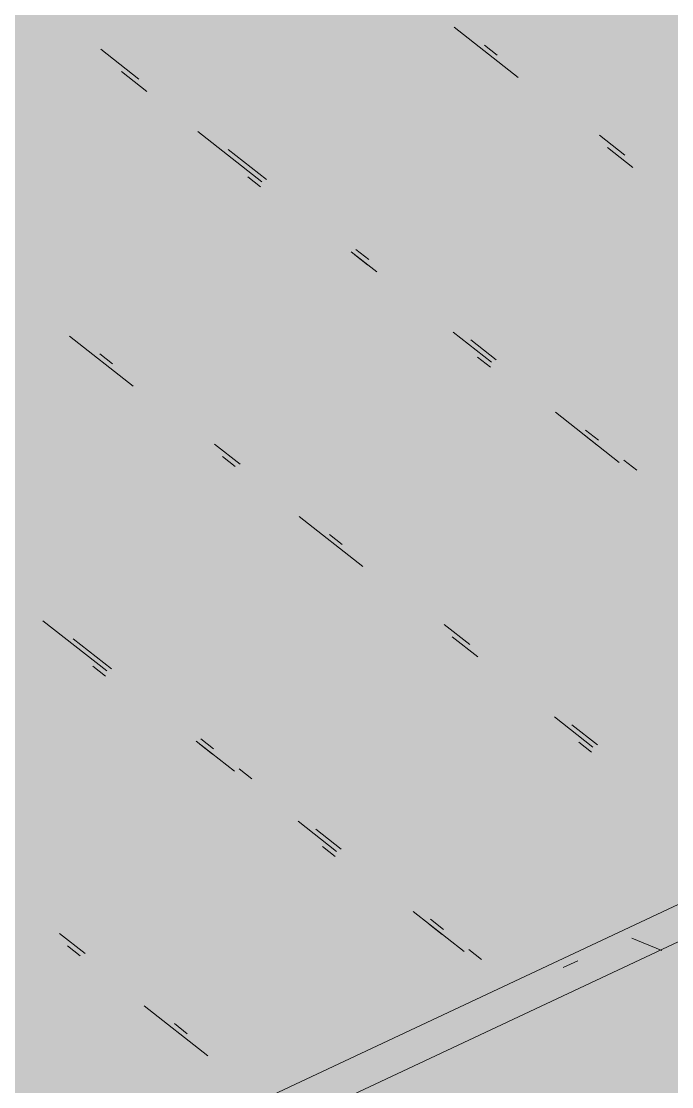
# Model space of a CAD drawing. Header units: millimetres. Extents: x 5 to 1315, y 5 to 292.
# Drawn here: x 1207.782 to 1209.481, y 84.62 to 87.401 of the extents above; entities that cross this region are included whole.
import ezdxf

# ---------------------------------------------------------------- set-up
doc = ezdxf.new("R2010")
doc.units = ezdxf.units.MM
doc.layers.add('EXISTING', color=7, linetype='Continuous')
doc.layers.add('IMAGES', color=7, linetype='Continuous')

# ---------------------------------------------------------------- blocks, each defined once
blk = doc.blocks.new('SHEET_03')
at = {"layer": 'EXISTING', "color": 250, "lineweight": 9}
for p, q in [((308.9128, 87.3853), (309.0794, 87.2545)), ((309.0252, 87.3127), (308.9919, 87.3388)), ((308.0896, 87.2496), (307.9896, 87.3281)), ((308.0438, 87.2699), (308.1104, 87.2176)), ((308.2437, 87.113), (308.4104, 86.9822)), ((309.3585, 87.0511), (309.2918, 87.1034)), ((308.4228, 86.9881), (308.3229, 87.0665)), ((309.3127, 87.0714), (309.3793, 87.0191)), ((308.4073, 86.9685), (308.374, 86.9947)), ((308.6436, 86.7991), (308.7103, 86.7468)), ((308.6864, 86.7651), (308.6531, 86.7913)), ((308.6895, 86.7788), (308.6561, 86.8049)), ((308.9102, 86.5898), (309.0102, 86.5113)), ((307.9079, 86.5791), (308.0746, 86.4483)), ((309.0227, 86.5172), (308.9561, 86.5695)), ((308.0204, 86.5065), (307.9871, 86.5327)), ((309.0072, 86.4977), (308.9738, 86.5238)), ((309.1769, 86.3805), (309.3435, 86.2497)), ((309.2863, 86.2942), (309.2529, 86.3204)), ((309.2893, 86.3079), (309.256, 86.3341)), ((308.3537, 86.2449), (308.287, 86.2972)), ((308.3079, 86.2652), (308.3412, 86.239)), ((309.3893, 86.2294), (309.356, 86.2556)), ((307.8109, 84.3044), (311.6251, 86.095)), ((308.5078, 86.1083), (308.6745, 85.9775)), ((308.6203, 86.0356), (308.587, 86.0618)), ((307.8388, 85.836), (308.0054, 85.7052)), ((308.9536, 85.774), (308.8869, 85.8264)), ((308.0179, 85.711), (307.9179, 85.7895)), ((308.9077, 85.7943), (308.9744, 85.742)), ((308.0024, 85.6915), (307.969, 85.7176)), ((309.1744, 85.5851), (309.2743, 85.5066)), ((309.2868, 85.5125), (309.2202, 85.5648)), ((308.2845, 85.5018), (308.2512, 85.5279)), ((308.2387, 85.5221), (308.3387, 85.4436)), ((308.2815, 85.4881), (308.2481, 85.5142)), ((309.2713, 85.4929), (309.238, 85.5191)), ((308.3845, 85.4233), (308.3512, 85.4494)), ((308.5053, 85.3128), (308.6053, 85.2343)), ((308.6178, 85.2402), (308.5511, 85.2925)), ((308.6022, 85.2206), (308.5689, 85.2468)), ((308.8053, 85.0774), (308.9386, 84.9727)), ((308.8844, 85.0309), (308.8511, 85.0571)), ((308.8813, 85.0172), (308.848, 85.0434)), ((307.8109, 84.2069), (309.5446, 85.0208)), ((307.9488, 84.9679), (307.8821, 85.0202)), ((309.4547, 84.9753), (309.3762, 85.0081)), ((307.9029, 84.9882), (307.9363, 84.962)), ((308.9844, 84.9524), (308.9511, 84.9786)), ((309.1969, 84.9309), (309.2354, 84.949)), ((308.1029, 84.8312), (308.2695, 84.7004)), ((308.2154, 84.7586), (308.182, 84.7848))]:
    blk.add_line(p, q, dxfattribs=at)
at = {"layer": 'IMAGES', "color": 7}
for points in [[(307.74, 87.3381), (307.8364, 87.3381), (307.74, 87.4345), (307.8364, 87.4345)], [(307.8364, 87.3381), (308.0291, 87.3381), (307.8364, 87.4345), (308.0291, 87.4345)], [(308.0291, 87.3381), (308.7036, 87.3381), (308.0291, 87.4345), (308.7036, 87.4345)], [(308.7036, 87.3381), (308.8, 87.3381), (308.7036, 87.4345), (308.8, 87.4345)], [(308.8, 87.3381), (308.8964, 87.3381), (308.8, 87.4345), (308.8964, 87.4345)], [(308.8964, 87.3381), (308.9927, 87.3381), (308.8964, 87.4345), (308.9927, 87.4345)], [(308.9927, 87.3381), (309.0891, 87.3381), (308.9927, 87.4345), (309.0891, 87.4345)], [(309.0891, 87.3381), (309.1855, 87.3381), (309.0891, 87.4345), (309.1855, 87.4345)], [(309.1855, 87.3381), (309.6673, 87.3381), (309.1855, 87.4345), (309.6673, 87.4345)], [(307.74, 87.2417), (307.8364, 87.2417), (307.74, 87.3381), (307.8364, 87.3381)], [(307.8364, 87.2417), (307.9327, 87.2417), (307.8364, 87.3381), (307.9327, 87.3381)], [(307.9327, 87.2417), (308.1255, 87.2417), (307.9327, 87.3381), (308.1255, 87.3381)], [(308.1255, 87.2417), (308.2218, 87.2417), (308.1255, 87.3381), (308.2218, 87.3381)], [(308.2218, 87.2417), (308.3182, 87.2417), (308.2218, 87.3381), (308.3182, 87.3381)], [(308.3182, 87.2417), (308.8, 87.2417), (308.3182, 87.3381), (308.8, 87.3381)], [(308.8, 87.2417), (308.8964, 87.2417), (308.8, 87.3381), (308.8964, 87.3381)], [(308.8964, 87.2417), (308.9927, 87.2417), (308.8964, 87.3381), (308.9927, 87.3381)], [(308.9927, 87.2417), (309.0891, 87.2417), (308.9927, 87.3381), (309.0891, 87.3381)], [(309.0891, 87.2417), (309.1855, 87.2417), (309.0891, 87.3381), (309.1855, 87.3381)], [(309.1855, 87.2417), (309.2818, 87.2417), (309.1855, 87.3381), (309.2818, 87.3381)], [(309.2818, 87.2417), (309.7636, 87.2417), (309.2818, 87.3381), (309.7636, 87.3381)], [(307.4509, 87.1453), (308.0291, 87.1453), (307.4509, 87.2417), (308.0291, 87.2417)], [(308.0291, 87.1453), (308.1255, 87.1453), (308.0291, 87.2417), (308.1255, 87.2417)], [(308.1255, 87.1453), (308.2218, 87.1453), (308.1255, 87.2417), (308.2218, 87.2417)], [(308.2218, 87.1453), (308.3182, 87.1453), (308.2218, 87.2417), (308.3182, 87.2417)], [(308.3182, 87.1453), (308.4145, 87.1453), (308.3182, 87.2417), (308.4145, 87.2417)], [(308.4145, 87.1453), (308.8964, 87.1453), (308.4145, 87.2417), (308.8964, 87.2417)], [(308.8964, 87.1453), (308.9927, 87.1453), (308.8964, 87.2417), (308.9927, 87.2417)], [(308.9927, 87.1453), (309.0891, 87.1453), (308.9927, 87.2417), (309.0891, 87.2417)], [(309.0891, 87.1453), (309.1855, 87.1453), (309.0891, 87.2417), (309.1855, 87.2417)], [(309.1855, 87.1453), (309.2818, 87.1453), (309.1855, 87.2417), (309.2818, 87.2417)], [(309.2818, 87.1453), (309.3782, 87.1453), (309.2818, 87.2417), (309.3782, 87.2417)], [(309.3782, 87.1453), (309.86, 87.1453), (309.3782, 87.2417), (309.86, 87.2417)], [(307.5473, 87.0489), (308.0291, 87.0489), (307.5473, 87.1453), (308.0291, 87.1453)], [(308.0291, 87.0489), (308.1255, 87.0489), (308.0291, 87.1453), (308.1255, 87.1453)], [(308.1255, 87.0489), (308.2218, 87.0489), (308.1255, 87.1453), (308.2218, 87.1453)], [(308.2218, 87.0489), (308.4145, 87.0489), (308.2218, 87.1453), (308.4145, 87.1453)], [(308.4145, 87.0489), (308.5109, 87.0489), (308.4145, 87.1453), (308.5109, 87.1453)], [(308.5109, 87.0489), (308.9927, 87.0489), (308.5109, 87.1453), (308.9927, 87.1453)], [(308.9927, 87.0489), (309.1855, 87.0489), (308.9927, 87.1453), (309.1855, 87.1453)], [(309.1855, 87.0489), (309.3782, 87.0489), (309.1855, 87.1453), (309.3782, 87.1453)], [(309.3782, 87.0489), (309.4745, 87.0489), (309.3782, 87.1453), (309.4745, 87.1453)], [(309.4745, 87.0489), (309.5709, 87.0489), (309.4745, 87.1453), (309.5709, 87.1453)], [(307.6436, 86.9525), (308.1255, 86.9525), (307.6436, 87.0489), (308.1255, 87.0489)], [(308.1255, 86.9525), (308.2218, 86.9525), (308.1255, 87.0489), (308.2218, 87.0489)], [(308.2218, 86.9525), (308.3182, 86.9525), (308.2218, 87.0489), (308.3182, 87.0489)], [(308.3182, 86.9525), (308.5109, 86.9525), (308.3182, 87.0489), (308.5109, 87.0489)], [(308.5109, 86.9525), (308.6073, 86.9525), (308.5109, 87.0489), (308.6073, 87.0489)], [(308.6073, 86.9525), (309.1855, 86.9525), (308.6073, 87.0489), (309.1855, 87.0489)], [(309.1855, 86.9525), (309.2818, 86.9525), (309.1855, 87.0489), (309.2818, 87.0489)], [(309.2818, 86.9525), (309.4745, 86.9525), (309.2818, 87.0489), (309.4745, 87.0489)], [(309.4745, 86.9525), (309.5709, 86.9525), (309.4745, 87.0489), (309.5709, 87.0489)], [(307.6436, 86.8561), (308.2218, 86.8561), (307.6436, 86.9525), (308.2218, 86.9525)], [(308.2218, 86.8561), (308.3182, 86.8561), (308.2218, 86.9525), (308.3182, 86.9525)], [(308.3182, 86.8561), (308.4145, 86.8561), (308.3182, 86.9525), (308.4145, 86.9525)], [(308.4145, 86.8561), (308.6073, 86.8561), (308.4145, 86.9525), (308.6073, 86.9525)], [(308.6073, 86.8561), (308.8, 86.8561), (308.6073, 86.9525), (308.8, 86.9525)], [(308.8, 86.8561), (309.3782, 86.8561), (308.8, 86.9525), (309.3782, 86.9525)], [(309.3782, 86.8561), (309.4745, 86.8561), (309.3782, 86.9525), (309.4745, 86.9525)], [(309.4745, 86.8561), (309.5709, 86.8561), (309.4745, 86.9525), (309.5709, 86.9525)], [(307.74, 86.7597), (307.8364, 86.7597), (307.74, 86.8561), (307.8364, 86.8561)], [(307.8364, 86.7597), (307.9327, 86.7597), (307.8364, 86.8561), (307.9327, 86.8561)], [(307.9327, 86.7597), (308.3182, 86.7597), (307.9327, 86.8561), (308.3182, 86.8561)], [(308.3182, 86.7597), (308.4145, 86.7597), (308.3182, 86.8561), (308.4145, 86.8561)], [(308.4145, 86.7597), (308.5109, 86.7597), (308.4145, 86.8561), (308.5109, 86.8561)], [(308.5109, 86.7597), (308.6073, 86.7597), (308.5109, 86.8561), (308.6073, 86.8561)], [(308.6073, 86.7597), (308.7036, 86.7597), (308.6073, 86.8561), (308.7036, 86.8561)], [(308.7036, 86.7597), (308.8, 86.7597), (308.7036, 86.8561), (308.8, 86.8561)], [(308.8, 86.7597), (308.8964, 86.7597), (308.8, 86.8561), (308.8964, 86.8561)], [(308.8964, 86.7597), (309.3782, 86.7597), (308.8964, 86.8561), (309.3782, 86.8561)], [(309.3782, 86.7597), (309.4745, 86.7597), (309.3782, 86.8561), (309.4745, 86.8561)], [(309.4745, 86.7597), (309.5709, 86.7597), (309.4745, 86.8561), (309.5709, 86.8561)], [(307.74, 86.6633), (307.8364, 86.6633), (307.74, 86.7597), (307.8364, 86.7597)], [(307.8364, 86.6633), (307.9327, 86.6633), (307.8364, 86.7597), (307.9327, 86.7597)], [(307.9327, 86.6633), (308.0291, 86.6633), (307.9327, 86.7597), (308.0291, 86.7597)], [(308.0291, 86.6633), (308.5109, 86.6633), (308.0291, 86.7597), (308.5109, 86.7597)], [(308.5109, 86.6633), (308.6073, 86.6633), (308.5109, 86.7597), (308.6073, 86.7597)], [(308.6073, 86.6633), (308.8, 86.6633), (308.6073, 86.7597), (308.8, 86.7597)], [(308.8, 86.6633), (308.8964, 86.6633), (308.8, 86.7597), (308.8964, 86.7597)], [(308.8964, 86.6633), (308.9927, 86.6633), (308.8964, 86.7597), (308.9927, 86.7597)], [(308.9927, 86.6633), (309.5709, 86.6633), (308.9927, 86.7597), (309.5709, 86.7597)], [(307.74, 86.5669), (307.8364, 86.5669), (307.74, 86.6633), (307.8364, 86.6633)], [(307.8364, 86.5669), (307.9327, 86.5669), (307.8364, 86.6633), (307.9327, 86.6633)], [(307.9327, 86.5669), (308.0291, 86.5669), (307.9327, 86.6633), (308.0291, 86.6633)], [(308.0291, 86.5669), (308.1255, 86.5669), (308.0291, 86.6633), (308.1255, 86.6633)], [(308.1255, 86.5669), (308.6073, 86.5669), (308.1255, 86.6633), (308.6073, 86.6633)], [(308.6073, 86.5669), (308.7036, 86.5669), (308.6073, 86.6633), (308.7036, 86.6633)], [(308.7036, 86.5669), (308.8, 86.5669), (308.7036, 86.6633), (308.8, 86.6633)], [(308.8, 86.5669), (308.9927, 86.5669), (308.8, 86.6633), (308.9927, 86.6633)], [(308.9927, 86.5669), (309.0891, 86.5669), (308.9927, 86.6633), (309.0891, 86.6633)], [(309.0891, 86.5669), (309.6673, 86.5669), (309.0891, 86.6633), (309.6673, 86.6633)], [(307.74, 86.4705), (307.8364, 86.4705), (307.74, 86.5669), (307.8364, 86.5669)], [(307.8364, 86.4705), (307.9327, 86.4705), (307.8364, 86.5669), (307.9327, 86.5669)], [(307.9327, 86.4705), (308.0291, 86.4705), (307.9327, 86.5669), (308.0291, 86.5669)], [(308.0291, 86.4705), (308.1255, 86.4705), (308.0291, 86.5669), (308.1255, 86.5669)], [(308.1255, 86.4705), (308.2218, 86.4705), (308.1255, 86.5669), (308.2218, 86.5669)], [(308.2218, 86.4705), (308.8, 86.4705), (308.2218, 86.5669), (308.8, 86.5669)], [(308.8, 86.4705), (308.8964, 86.4705), (308.8, 86.5669), (308.8964, 86.5669)], [(308.8964, 86.4705), (309.0891, 86.4705), (308.8964, 86.5669), (309.0891, 86.5669)], [(309.0891, 86.4705), (309.1855, 86.4705), (309.0891, 86.5669), (309.1855, 86.5669)], [(309.1855, 86.4705), (309.7636, 86.4705), (309.1855, 86.5669), (309.7636, 86.5669)], [(307.74, 86.3741), (307.8364, 86.3741), (307.74, 86.4705), (307.8364, 86.4705)], [(307.8364, 86.3741), (308.0291, 86.3741), (307.8364, 86.4705), (308.0291, 86.4705)], [(308.0291, 86.3741), (308.1255, 86.3741), (308.0291, 86.4705), (308.1255, 86.4705)], [(308.1255, 86.3741), (308.2218, 86.3741), (308.1255, 86.4705), (308.2218, 86.4705)], [(308.2218, 86.3741), (308.3182, 86.3741), (308.2218, 86.4705), (308.3182, 86.4705)], [(308.3182, 86.3741), (308.4145, 86.3741), (308.3182, 86.4705), (308.4145, 86.4705)], [(308.4145, 86.3741), (308.9927, 86.3741), (308.4145, 86.4705), (308.9927, 86.4705)], [(308.9927, 86.3741), (309.0891, 86.3741), (308.9927, 86.4705), (309.0891, 86.4705)], [(309.0891, 86.3741), (309.1855, 86.3741), (309.0891, 86.4705), (309.1855, 86.4705)], [(309.1855, 86.3741), (309.2818, 86.3741), (309.1855, 86.4705), (309.2818, 86.4705)], [(309.2818, 86.3741), (309.3782, 86.3741), (309.2818, 86.4705), (309.3782, 86.4705)], [(309.3782, 86.3741), (309.86, 86.3741), (309.3782, 86.4705), (309.86, 86.4705)], [(307.74, 86.2777), (307.8364, 86.2777), (307.74, 86.3741), (307.8364, 86.3741)], [(307.8364, 86.2777), (307.9327, 86.2777), (307.8364, 86.3741), (307.9327, 86.3741)], [(307.9327, 86.2777), (308.0291, 86.2777), (307.9327, 86.3741), (308.0291, 86.3741)], [(308.0291, 86.2777), (308.1255, 86.2777), (308.0291, 86.3741), (308.1255, 86.3741)], [(308.1255, 86.2777), (308.2218, 86.2777), (308.1255, 86.3741), (308.2218, 86.3741)], [(308.2218, 86.2777), (308.3182, 86.2777), (308.2218, 86.3741), (308.3182, 86.3741)], [(308.3182, 86.2777), (308.4145, 86.2777), (308.3182, 86.3741), (308.4145, 86.3741)], [(308.4145, 86.2777), (308.5109, 86.2777), (308.4145, 86.3741), (308.5109, 86.3741)], [(308.5109, 86.2777), (308.9927, 86.2777), (308.5109, 86.3741), (308.9927, 86.3741)], [(308.9927, 86.2777), (309.0891, 86.2777), (308.9927, 86.3741), (309.0891, 86.3741)], [(309.0891, 86.2777), (309.1855, 86.2777), (309.0891, 86.3741), (309.1855, 86.3741)], [(309.1855, 86.2777), (309.3782, 86.2777), (309.1855, 86.3741), (309.3782, 86.3741)], [(309.3782, 86.2777), (309.4745, 86.2777), (309.3782, 86.3741), (309.4745, 86.3741)], [(309.4745, 86.2777), (310.0527, 86.2777), (309.4745, 86.3741), (310.0527, 86.3741)], [(307.6436, 86.1813), (307.8364, 86.1813), (307.6436, 86.2777), (307.8364, 86.2777)], [(307.8364, 86.1813), (307.9327, 86.1813), (307.8364, 86.2777), (307.9327, 86.2777)], [(307.9327, 86.1813), (308.0291, 86.1813), (307.9327, 86.2777), (308.0291, 86.2777)], [(308.0291, 86.1813), (308.1255, 86.1813), (308.0291, 86.2777), (308.1255, 86.2777)], [(308.1255, 86.1813), (308.2218, 86.1813), (308.1255, 86.2777), (308.2218, 86.2777)], [(308.2218, 86.1813), (308.3182, 86.1813), (308.2218, 86.2777), (308.3182, 86.2777)], [(308.3182, 86.1813), (308.4145, 86.1813), (308.3182, 86.2777), (308.4145, 86.2777)], [(308.4145, 86.1813), (308.5109, 86.1813), (308.4145, 86.2777), (308.5109, 86.2777)], [(308.5109, 86.1813), (308.6073, 86.1813), (308.5109, 86.2777), (308.6073, 86.2777)], [(308.6073, 86.1813), (309.0891, 86.1813), (308.6073, 86.2777), (309.0891, 86.2777)], [(309.0891, 86.1813), (309.1855, 86.1813), (309.0891, 86.2777), (309.1855, 86.2777)], [(309.1855, 86.1813), (309.2818, 86.1813), (309.1855, 86.2777), (309.2818, 86.2777)], [(309.2818, 86.1813), (309.4745, 86.1813), (309.2818, 86.2777), (309.4745, 86.2777)], [(309.4745, 86.1813), (309.5709, 86.1813), (309.4745, 86.2777), (309.5709, 86.2777)], [(307.74, 86.0849), (308.0291, 86.0849), (307.74, 86.1813), (308.0291, 86.1813)], [(308.0291, 86.0849), (308.1255, 86.0849), (308.0291, 86.1813), (308.1255, 86.1813)], [(308.1255, 86.0849), (308.2218, 86.0849), (308.1255, 86.1813), (308.2218, 86.1813)], [(308.2218, 86.0849), (308.3182, 86.0849), (308.2218, 86.1813), (308.3182, 86.1813)], [(308.3182, 86.0849), (308.4145, 86.0849), (308.3182, 86.1813), (308.4145, 86.1813)], [(308.4145, 86.0849), (308.5109, 86.0849), (308.4145, 86.1813), (308.5109, 86.1813)], [(308.5109, 86.0849), (308.6073, 86.0849), (308.5109, 86.1813), (308.6073, 86.1813)], [(308.6073, 86.0849), (308.7036, 86.0849), (308.6073, 86.1813), (308.7036, 86.1813)], [(308.7036, 86.0849), (309.2818, 86.0849), (308.7036, 86.1813), (309.2818, 86.1813)], [(309.2818, 86.0849), (309.3782, 86.0849), (309.2818, 86.1813), (309.3782, 86.1813)], [(309.3782, 86.0849), (309.4745, 86.0849), (309.3782, 86.1813), (309.4745, 86.1813)], [(309.4745, 86.0849), (309.5709, 86.0849), (309.4745, 86.1813), (309.5709, 86.1813)], [(307.74, 85.9885), (307.8364, 85.9885), (307.74, 86.0849), (307.8364, 86.0849)], [(307.8364, 85.9885), (308.1255, 85.9885), (307.8364, 86.0849), (308.1255, 86.0849)], [(308.1255, 85.9885), (308.2218, 85.9885), (308.1255, 86.0849), (308.2218, 86.0849)], [(308.2218, 85.9885), (308.3182, 85.9885), (308.2218, 86.0849), (308.3182, 86.0849)], [(308.3182, 85.9885), (308.4145, 85.9885), (308.3182, 86.0849), (308.4145, 86.0849)], [(308.4145, 85.9885), (308.5109, 85.9885), (308.4145, 86.0849), (308.5109, 86.0849)], [(308.5109, 85.9885), (308.6073, 85.9885), (308.5109, 86.0849), (308.6073, 86.0849)], [(308.6073, 85.9885), (308.7036, 85.9885), (308.6073, 86.0849), (308.7036, 86.0849)], [(308.7036, 85.9885), (308.8, 85.9885), (308.7036, 86.0849), (308.8, 86.0849)], [(308.8, 85.9885), (308.8964, 85.9885), (308.8, 86.0849), (308.8964, 86.0849)], [(308.8964, 85.9885), (309.3782, 85.9885), (308.8964, 86.0849), (309.3782, 86.0849)], [(309.3782, 85.9885), (309.4745, 85.9885), (309.3782, 86.0849), (309.4745, 86.0849)], [(309.4745, 85.9885), (309.5709, 85.9885), (309.4745, 86.0849), (309.5709, 86.0849)], [(307.6436, 85.8921), (307.8364, 85.8921), (307.6436, 85.9885), (307.8364, 85.9885)], [(307.8364, 85.8921), (307.9327, 85.8921), (307.8364, 85.9885), (307.9327, 85.9885)], [(307.9327, 85.8921), (308.2218, 85.8921), (307.9327, 85.9885), (308.2218, 85.9885)], [(308.2218, 85.8921), (308.4145, 85.8921), (308.2218, 85.9885), (308.4145, 85.9885)], [(308.4145, 85.8921), (308.5109, 85.8921), (308.4145, 85.9885), (308.5109, 85.9885)], [(308.5109, 85.8921), (308.6073, 85.8921), (308.5109, 85.9885), (308.6073, 85.9885)], [(308.6073, 85.8921), (308.7036, 85.8921), (308.6073, 85.9885), (308.7036, 85.9885)], [(308.7036, 85.8921), (308.8, 85.8921), (308.7036, 85.9885), (308.8, 85.9885)], [(308.8, 85.8921), (308.8964, 85.8921), (308.8, 85.9885), (308.8964, 85.9885)], [(308.8964, 85.8921), (308.9927, 85.8921), (308.8964, 85.9885), (308.9927, 85.9885)], [(308.9927, 85.8921), (309.4745, 85.8921), (308.9927, 85.9885), (309.4745, 85.9885)], [(309.4745, 85.8921), (309.5709, 85.8921), (309.4745, 85.9885), (309.5709, 85.9885)], [(307.74, 85.7957), (307.8364, 85.7957), (307.74, 85.8921), (307.8364, 85.8921)], [(307.8364, 85.7957), (307.9327, 85.7957), (307.8364, 85.8921), (307.9327, 85.8921)], [(307.9327, 85.7957), (308.0291, 85.7957), (307.9327, 85.8921), (308.0291, 85.8921)], [(308.0291, 85.7957), (308.1255, 85.7957), (308.0291, 85.8921), (308.1255, 85.8921)], [(308.1255, 85.7957), (308.4145, 85.7957), (308.1255, 85.8921), (308.4145, 85.8921)], [(308.4145, 85.7957), (308.5109, 85.7957), (308.4145, 85.8921), (308.5109, 85.8921)], [(308.5109, 85.7957), (308.6073, 85.7957), (308.5109, 85.8921), (308.6073, 85.8921)], [(308.6073, 85.7957), (308.8, 85.7957), (308.6073, 85.8921), (308.8, 85.8921)], [(308.8, 85.7957), (308.8964, 85.7957), (308.8, 85.8921), (308.8964, 85.8921)], [(308.8964, 85.7957), (308.9927, 85.7957), (308.8964, 85.8921), (308.9927, 85.8921)], [(308.9927, 85.7957), (309.0891, 85.7957), (308.9927, 85.8921), (309.0891, 85.8921)], [(309.0891, 85.7957), (309.6673, 85.7957), (309.0891, 85.8921), (309.6673, 85.8921)], [(307.74, 85.6993), (307.8364, 85.6993), (307.74, 85.7957), (307.8364, 85.7957)], [(307.8364, 85.6993), (308.0291, 85.6993), (307.8364, 85.7957), (308.0291, 85.7957)], [(308.0291, 85.6993), (308.1255, 85.6993), (308.0291, 85.7957), (308.1255, 85.7957)], [(308.1255, 85.6993), (308.2218, 85.6993), (308.1255, 85.7957), (308.2218, 85.7957)], [(308.2218, 85.6993), (308.4145, 85.6993), (308.2218, 85.7957), (308.4145, 85.7957)], [(308.4145, 85.6993), (308.5109, 85.6993), (308.4145, 85.7957), (308.5109, 85.7957)], [(308.5109, 85.6993), (308.6073, 85.6993), (308.5109, 85.7957), (308.6073, 85.7957)], [(308.6073, 85.6993), (308.7036, 85.6993), (308.6073, 85.7957), (308.7036, 85.7957)], [(308.7036, 85.6993), (308.8, 85.6993), (308.7036, 85.7957), (308.8, 85.7957)], [(308.8, 85.6993), (308.8964, 85.6993), (308.8, 85.7957), (308.8964, 85.7957)], [(308.8964, 85.6993), (308.9927, 85.6993), (308.8964, 85.7957), (308.9927, 85.7957)], [(308.9927, 85.6993), (309.0891, 85.6993), (308.9927, 85.7957), (309.0891, 85.7957)], [(309.0891, 85.6993), (309.1855, 85.6993), (309.0891, 85.7957), (309.1855, 85.7957)], [(309.1855, 85.6993), (309.7636, 85.6993), (309.1855, 85.7957), (309.7636, 85.7957)], [(307.3545, 85.6029), (307.8364, 85.6029), (307.3545, 85.6993), (307.8364, 85.6993)], [(307.8364, 85.6029), (307.9327, 85.6029), (307.8364, 85.6993), (307.9327, 85.6993)], [(307.9327, 85.6029), (308.1255, 85.6029), (307.9327, 85.6993), (308.1255, 85.6993)], [(308.1255, 85.6029), (308.2218, 85.6029), (308.1255, 85.6993), (308.2218, 85.6993)], [(308.2218, 85.6029), (308.3182, 85.6029), (308.2218, 85.6993), (308.3182, 85.6993)], [(308.3182, 85.6029), (308.6073, 85.6029), (308.3182, 85.6993), (308.6073, 85.6993)], [(308.6073, 85.6029), (308.7036, 85.6029), (308.6073, 85.6993), (308.7036, 85.6993)], [(308.7036, 85.6029), (308.8, 85.6029), (308.7036, 85.6993), (308.8, 85.6993)], [(308.8, 85.6029), (308.8964, 85.6029), (308.8, 85.6993), (308.8964, 85.6993)], [(308.8964, 85.6029), (308.9927, 85.6029), (308.8964, 85.6993), (308.9927, 85.6993)], [(308.9927, 85.6029), (309.0891, 85.6029), (308.9927, 85.6993), (309.0891, 85.6993)], [(309.0891, 85.6029), (309.1855, 85.6029), (309.0891, 85.6993), (309.1855, 85.6993)], [(309.1855, 85.6029), (309.2818, 85.6029), (309.1855, 85.6993), (309.2818, 85.6993)], [(309.2818, 85.6029), (309.3782, 85.6029), (309.2818, 85.6993), (309.3782, 85.6993)], [(309.3782, 85.6029), (309.86, 85.6029), (309.3782, 85.6993), (309.86, 85.6993)], [(307.4509, 85.5065), (307.9327, 85.5065), (307.4509, 85.6029), (307.9327, 85.6029)], [(307.9327, 85.5065), (308.0291, 85.5065), (307.9327, 85.6029), (308.0291, 85.6029)], [(308.0291, 85.5065), (308.1255, 85.5065), (308.0291, 85.6029), (308.1255, 85.6029)], [(308.1255, 85.5065), (308.2218, 85.5065), (308.1255, 85.6029), (308.2218, 85.6029)], [(308.2218, 85.5065), (308.3182, 85.5065), (308.2218, 85.6029), (308.3182, 85.6029)], [(308.3182, 85.5065), (308.4145, 85.5065), (308.3182, 85.6029), (308.4145, 85.6029)], [(308.4145, 85.5065), (308.7036, 85.5065), (308.4145, 85.6029), (308.7036, 85.6029)], [(308.7036, 85.5065), (308.8, 85.5065), (308.7036, 85.6029), (308.8, 85.6029)], [(308.8, 85.5065), (308.8964, 85.5065), (308.8, 85.6029), (308.8964, 85.6029)], [(308.8964, 85.5065), (308.9927, 85.5065), (308.8964, 85.6029), (308.9927, 85.6029)], [(308.9927, 85.5065), (309.0891, 85.5065), (308.9927, 85.6029), (309.0891, 85.6029)], [(309.0891, 85.5065), (309.1855, 85.5065), (309.0891, 85.6029), (309.1855, 85.6029)], [(309.1855, 85.5065), (309.2818, 85.5065), (309.1855, 85.6029), (309.2818, 85.6029)], [(309.2818, 85.5065), (309.3782, 85.5065), (309.2818, 85.6029), (309.3782, 85.6029)], [(309.3782, 85.5065), (309.4745, 85.5065), (309.3782, 85.6029), (309.4745, 85.6029)], [(309.4745, 85.5065), (310.0527, 85.5065), (309.4745, 85.6029), (310.0527, 85.6029)], [(307.5473, 85.4101), (308.2218, 85.4101), (307.5473, 85.5065), (308.2218, 85.5065)], [(308.2218, 85.4101), (308.4145, 85.4101), (308.2218, 85.5065), (308.4145, 85.5065)], [(308.4145, 85.4101), (308.8964, 85.4101), (308.4145, 85.5065), (308.8964, 85.5065)], [(308.8964, 85.4101), (308.9927, 85.4101), (308.8964, 85.5065), (308.9927, 85.5065)], [(308.9927, 85.4101), (309.0891, 85.4101), (308.9927, 85.5065), (309.0891, 85.5065)], [(309.0891, 85.4101), (309.2818, 85.4101), (309.0891, 85.5065), (309.2818, 85.5065)], [(309.2818, 85.4101), (309.3782, 85.4101), (309.2818, 85.5065), (309.3782, 85.5065)], [(309.3782, 85.4101), (309.4745, 85.4101), (309.3782, 85.5065), (309.4745, 85.5065)], [(309.4745, 85.4101), (309.5709, 85.4101), (309.4745, 85.5065), (309.5709, 85.5065)], [(307.74, 85.3137), (308.2218, 85.3137), (307.74, 85.4101), (308.2218, 85.4101)], [(308.2218, 85.3137), (308.3182, 85.3137), (308.2218, 85.4101), (308.3182, 85.4101)], [(308.3182, 85.3137), (308.4145, 85.3137), (308.3182, 85.4101), (308.4145, 85.4101)], [(308.4145, 85.3137), (308.5109, 85.3137), (308.4145, 85.4101), (308.5109, 85.4101)], [(308.5109, 85.3137), (308.6073, 85.3137), (308.5109, 85.4101), (308.6073, 85.4101)], [(308.6073, 85.3137), (308.7036, 85.3137), (308.6073, 85.4101), (308.7036, 85.4101)], [(308.7036, 85.3137), (308.9927, 85.3137), (308.7036, 85.4101), (308.9927, 85.4101)], [(308.9927, 85.3137), (309.0891, 85.3137), (308.9927, 85.4101), (309.0891, 85.4101)], [(309.0891, 85.3137), (309.1855, 85.3137), (309.0891, 85.4101), (309.1855, 85.4101)], [(309.1855, 85.3137), (309.2818, 85.3137), (309.1855, 85.4101), (309.2818, 85.4101)], [(309.2818, 85.3137), (309.3782, 85.3137), (309.2818, 85.4101), (309.3782, 85.4101)], [(309.3782, 85.3137), (309.4745, 85.3137), (309.3782, 85.4101), (309.4745, 85.4101)], [(309.4745, 85.3137), (309.5709, 85.3137), (309.4745, 85.4101), (309.5709, 85.4101)], [(307.74, 85.2173), (307.8364, 85.2173), (307.74, 85.3137), (307.8364, 85.3137)], [(307.8364, 85.2173), (308.3182, 85.2173), (307.8364, 85.3137), (308.3182, 85.3137)], [(308.3182, 85.2173), (308.4145, 85.2173), (308.3182, 85.3137), (308.4145, 85.3137)], [(308.4145, 85.2173), (308.5109, 85.2173), (308.4145, 85.3137), (308.5109, 85.3137)], [(308.5109, 85.2173), (308.7036, 85.2173), (308.5109, 85.3137), (308.7036, 85.3137)], [(308.7036, 85.2173), (308.8, 85.2173), (308.7036, 85.3137), (308.8, 85.3137)], [(308.8, 85.2173), (309.0891, 85.2173), (308.8, 85.3137), (309.0891, 85.3137)], [(309.0891, 85.2173), (309.1855, 85.2173), (309.0891, 85.3137), (309.1855, 85.3137)], [(309.1855, 85.2173), (309.2818, 85.2173), (309.1855, 85.3137), (309.2818, 85.3137)], [(309.2818, 85.2173), (309.3782, 85.2173), (309.2818, 85.3137), (309.3782, 85.3137)], [(309.3782, 85.2173), (309.4745, 85.2173), (309.3782, 85.3137), (309.4745, 85.3137)], [(309.4745, 85.2173), (309.5709, 85.2173), (309.4745, 85.3137), (309.5709, 85.3137)], [(307.74, 85.1208), (307.8364, 85.1208), (307.74, 85.2173), (307.8364, 85.2173)], [(307.8364, 85.1208), (307.9327, 85.1208), (307.8364, 85.2173), (307.9327, 85.2173)], [(307.9327, 85.1208), (308.4145, 85.1208), (307.9327, 85.2173), (308.4145, 85.2173)], [(308.4145, 85.1208), (308.5109, 85.1208), (308.4145, 85.2173), (308.5109, 85.2173)], [(308.5109, 85.1208), (308.6073, 85.1208), (308.5109, 85.2173), (308.6073, 85.2173)], [(308.6073, 85.1208), (308.8, 85.1208), (308.6073, 85.2173), (308.8, 85.2173)], [(308.8, 85.1208), (308.8964, 85.1208), (308.8, 85.2173), (308.8964, 85.2173)], [(308.8964, 85.1208), (308.9927, 85.1208), (308.8964, 85.2173), (308.9927, 85.2173)], [(308.9927, 85.1208), (309.0891, 85.1208), (308.9927, 85.2173), (309.0891, 85.2173)], [(309.0891, 85.1208), (309.3782, 85.1208), (309.0891, 85.2173), (309.3782, 85.2173)], [(309.3782, 85.1208), (309.4745, 85.1208), (309.3782, 85.2173), (309.4745, 85.2173)], [(309.4745, 85.1208), (309.5709, 85.1208), (309.4745, 85.2173), (309.5709, 85.2173)], [(307.74, 85.0244), (307.8364, 85.0244), (307.74, 85.1208), (307.8364, 85.1208)], [(307.8364, 85.0244), (307.9327, 85.0244), (307.8364, 85.1208), (307.9327, 85.1208)], [(307.9327, 85.0244), (308.0291, 85.0244), (307.9327, 85.1208), (308.0291, 85.1208)], [(308.0291, 85.0244), (308.5109, 85.0244), (308.0291, 85.1208), (308.5109, 85.1208)], [(308.5109, 85.0244), (308.6073, 85.0244), (308.5109, 85.1208), (308.6073, 85.1208)], [(308.6073, 85.0244), (308.7036, 85.0244), (308.6073, 85.1208), (308.7036, 85.1208)], [(308.7036, 85.0244), (308.8964, 85.0244), (308.7036, 85.1208), (308.8964, 85.1208)], [(308.8964, 85.0244), (308.9927, 85.0244), (308.8964, 85.1208), (308.9927, 85.1208)], [(308.9927, 85.0244), (309.0891, 85.0244), (308.9927, 85.1208), (309.0891, 85.1208)], [(309.0891, 85.0244), (309.1855, 85.0244), (309.0891, 85.1208), (309.1855, 85.1208)], [(309.1855, 85.0244), (309.2818, 85.0244), (309.1855, 85.1208), (309.2818, 85.1208)], [(309.2818, 85.0244), (309.3782, 85.0244), (309.2818, 85.1208), (309.3782, 85.1208)], [(309.3782, 85.0244), (309.4745, 85.0244), (309.3782, 85.1208), (309.4745, 85.1208)], [(309.4745, 85.0244), (309.5709, 85.0244), (309.4745, 85.1208), (309.5709, 85.1208)], [(307.74, 84.928), (307.8364, 84.928), (307.74, 85.0244), (307.8364, 85.0244)], [(307.8364, 84.928), (308.0291, 84.928), (307.8364, 85.0244), (308.0291, 85.0244)], [(308.0291, 84.928), (308.1255, 84.928), (308.0291, 85.0244), (308.1255, 85.0244)], [(308.1255, 84.928), (308.7036, 84.928), (308.1255, 85.0244), (308.7036, 85.0244)], [(308.7036, 84.928), (308.8, 84.928), (308.7036, 85.0244), (308.8, 85.0244)], [(308.8, 84.928), (308.8964, 84.928), (308.8, 85.0244), (308.8964, 85.0244)], [(308.8964, 84.928), (309.0891, 84.928), (308.8964, 85.0244), (309.0891, 85.0244)], [(309.0891, 84.928), (309.1855, 84.928), (309.0891, 85.0244), (309.1855, 85.0244)], [(309.1855, 84.928), (309.2818, 84.928), (309.1855, 85.0244), (309.2818, 85.0244)], [(309.2818, 84.928), (309.3782, 84.928), (309.2818, 85.0244), (309.3782, 85.0244)], [(309.3782, 84.928), (309.5709, 84.928), (309.3782, 85.0244), (309.5709, 85.0244)], [(307.3545, 84.8316), (307.8364, 84.8316), (307.3545, 84.928), (307.8364, 84.928)], [(307.8364, 84.8316), (307.9327, 84.8316), (307.8364, 84.928), (307.9327, 84.928)], [(307.9327, 84.8316), (308.0291, 84.8316), (307.9327, 84.928), (308.0291, 84.928)], [(308.0291, 84.8316), (308.1255, 84.8316), (308.0291, 84.928), (308.1255, 84.928)], [(308.1255, 84.8316), (308.2218, 84.8316), (308.1255, 84.928), (308.2218, 84.928)], [(308.2218, 84.8316), (308.3182, 84.8316), (308.2218, 84.928), (308.3182, 84.928)], [(308.3182, 84.8316), (308.6073, 84.8316), (308.3182, 84.928), (308.6073, 84.928)], [(308.6073, 84.8316), (308.7036, 84.8316), (308.6073, 84.928), (308.7036, 84.928)], [(308.7036, 84.8316), (308.8, 84.8316), (308.7036, 84.928), (308.8, 84.928)], [(308.8, 84.8316), (308.8964, 84.8316), (308.8, 84.928), (308.8964, 84.928)], [(308.8964, 84.8316), (308.9927, 84.8316), (308.8964, 84.928), (308.9927, 84.928)], [(308.9927, 84.8316), (309.0891, 84.8316), (308.9927, 84.928), (309.0891, 84.928)], [(309.0891, 84.8316), (309.1855, 84.8316), (309.0891, 84.928), (309.1855, 84.928)], [(309.1855, 84.8316), (309.2818, 84.8316), (309.1855, 84.928), (309.2818, 84.928)], [(309.2818, 84.8316), (309.4745, 84.8316), (309.2818, 84.928), (309.4745, 84.928)], [(309.4745, 84.6388), (309.5709, 84.6388), (309.4745, 84.928), (309.5709, 84.928)], [(307.4509, 84.7352), (307.9327, 84.7352), (307.4509, 84.8316), (307.9327, 84.8316)], [(307.9327, 84.7352), (308.0291, 84.7352), (307.9327, 84.8316), (308.0291, 84.8316)], [(308.0291, 84.7352), (308.1255, 84.7352), (308.0291, 84.8316), (308.1255, 84.8316)], [(308.1255, 84.7352), (308.2218, 84.7352), (308.1255, 84.8316), (308.2218, 84.8316)], [(308.2218, 84.7352), (308.3182, 84.7352), (308.2218, 84.8316), (308.3182, 84.8316)], [(308.3182, 84.7352), (308.6073, 84.7352), (308.3182, 84.8316), (308.6073, 84.8316)], [(308.6073, 84.7352), (308.7036, 84.7352), (308.6073, 84.8316), (308.7036, 84.8316)], [(308.7036, 84.7352), (308.8964, 84.7352), (308.7036, 84.8316), (308.8964, 84.8316)], [(308.8964, 84.7352), (308.9927, 84.7352), (308.8964, 84.8316), (308.9927, 84.8316)], [(308.9927, 84.7352), (309.4745, 84.7352), (308.9927, 84.8316), (309.4745, 84.8316)], [(307.6436, 84.6388), (308.0291, 84.6388), (307.6436, 84.7352), (308.0291, 84.7352)], [(308.0291, 84.6388), (308.1255, 84.6388), (308.0291, 84.7352), (308.1255, 84.7352)], [(308.1255, 84.6388), (308.2218, 84.6388), (308.1255, 84.7352), (308.2218, 84.7352)], [(308.2218, 84.6388), (308.3182, 84.6388), (308.2218, 84.7352), (308.3182, 84.7352)], [(308.3182, 84.6388), (308.4145, 84.6388), (308.3182, 84.7352), (308.4145, 84.7352)], [(308.4145, 84.6388), (308.5109, 84.6388), (308.4145, 84.7352), (308.5109, 84.7352)], [(308.5109, 84.6388), (308.7036, 84.6388), (308.5109, 84.7352), (308.7036, 84.7352)], [(308.7036, 84.6388), (308.8, 84.6388), (308.7036, 84.7352), (308.8, 84.7352)], [(308.8, 84.6388), (309.4745, 84.6388), (308.8, 84.7352), (309.4745, 84.7352)], [(307.74, 84.5424), (308.0291, 84.5424), (307.74, 84.6388), (308.0291, 84.6388)], [(308.0291, 84.5424), (308.1255, 84.5424), (308.0291, 84.6388), (308.1255, 84.6388)], [(308.1255, 84.5424), (308.2218, 84.5424), (308.1255, 84.6388), (308.2218, 84.6388)], [(308.2218, 84.5424), (308.3182, 84.5424), (308.2218, 84.6388), (308.3182, 84.6388)], [(308.3182, 84.5424), (308.4145, 84.5424), (308.3182, 84.6388), (308.4145, 84.6388)], [(308.4145, 84.5424), (308.5109, 84.5424), (308.4145, 84.6388), (308.5109, 84.6388)], [(308.5109, 84.5424), (311.1127, 84.5424), (308.5109, 84.6388), (311.1127, 84.6388)]]:
    blk.add_solid(points, dxfattribs=at)

msp = doc.modelspace()

# ---------------------------------------------------------------- block references
msp.add_blockref('SHEET_03', (900, 0))

doc.saveas('drawing.dxf')
